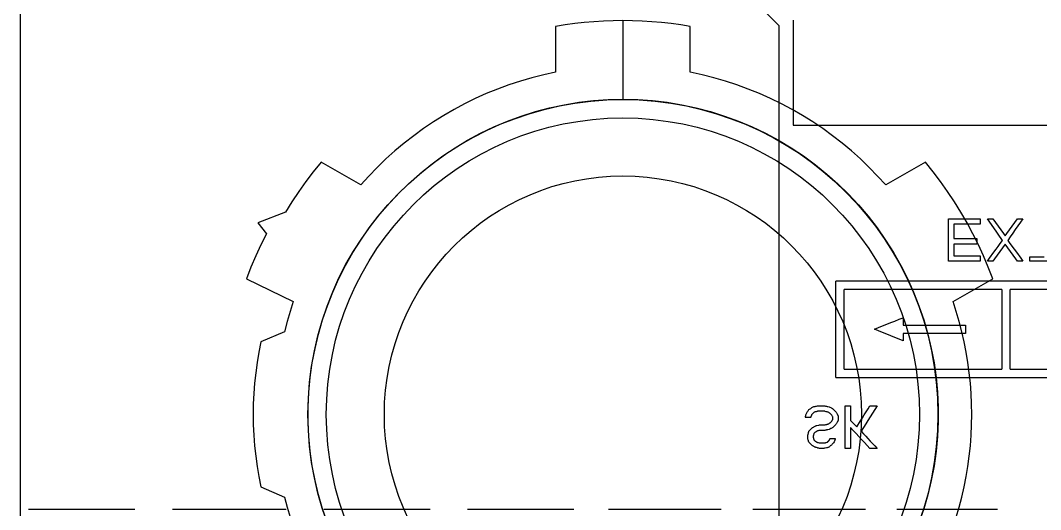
# Model space of a CAD drawing. Extents: x 0 to 144, y 0 to 203.
# Drawn here: x 30.9 to 66.73, y 25.81 to 43 of the extents above; entities that cross this region are included whole.
import ezdxf

# ---------------------------------------------------------------- set-up
doc = ezdxf.new("R2010")
doc.units = 0
doc.layers.add('-15N-THT. THIẾT BỊ ĐÓNG MỞ', color=40, linetype='CONTINUOUS')

# ---------------------------------------------------------------- blocks, each defined once
blk = doc.blocks.new('06 - N - SC VSD CHIẾU TRÊN ATV630U07~55N4')
at = {"layer": '-15N-THT. THIẾT BỊ ĐÓNG MỞ'}
for p, q in [((-41.1, -190.789), (-41.1, -149.422)), ((-14.454, -160.188), (-16.448, -158.194)), ((-21.968, -160.157), (-22.304, -160.211)), ((-21.631, -160.112), (-21.968, -160.157)), ((-21.294, -160.074), (-21.631, -160.112)), ((-20.955, -160.045), (-21.294, -160.074)), ((-20.616, -160.024), (-20.955, -160.045)), ((-20.276, -160.011), (-20.616, -160.024)), ((-19.936, -160.007), (-20.276, -160.011)), ((-19.936, -160.007), (-19.936, -162.767)), ((-19.936, -160.007), (-19.936, -160.007)), ((-19.597, -160.011), (-19.936, -160.007)), ((-19.257, -160.024), (-19.597, -160.011)), ((-18.918, -160.045), (-19.257, -160.024)), ((-18.579, -160.074), (-18.918, -160.045)), ((-18.241, -160.112), (-18.579, -160.074)), ((-17.905, -160.157), (-18.241, -160.112)), ((-17.569, -160.211), (-17.905, -160.157)), ((-13.956, -159.988), (-13.956, -163.677)), ((-22.304, -160.211), (-22.304, -161.821)), ((-22.304, -160.211), (-22.304, -160.211)), ((-17.569, -160.211), (-17.569, -160.211)), ((-17.569, -161.821), (-17.569, -160.211)), ((-14.454, -160.188), (-14.454, -160.188)), ((-14.454, -178.13), (-14.454, -160.188)), ((-22.719, -161.91), (-23.131, -162.013)), ((-22.304, -161.821), (-22.719, -161.91)), ((-22.304, -161.821), (-22.304, -161.821)), ((-17.569, -161.821), (-17.569, -161.821)), ((-17.154, -161.91), (-17.569, -161.821)), ((-16.742, -162.013), (-17.154, -161.91)), ((-23.942, -162.263), (-24.341, -162.409)), ((-23.539, -162.131), (-23.942, -162.263)), ((-23.131, -162.013), (-23.539, -162.131)), ((-16.334, -162.131), (-16.742, -162.013)), ((-15.93, -162.263), (-16.334, -162.131)), ((-15.532, -162.409), (-15.93, -162.263)), ((-24.735, -162.568), (-25.122, -162.741)), ((-24.341, -162.409), (-24.735, -162.568)), ((-15.138, -162.568), (-15.532, -162.409)), ((-14.75, -162.741), (-15.138, -162.568)), ((-25.504, -162.927), (-25.86, -163.127)), ((-25.122, -162.741), (-25.504, -162.927)), ((-22.51, -163.07), (-22.002, -162.961)), ((-22.002, -162.961), (-21.489, -162.876)), ((-21.489, -162.876), (-20.974, -162.816)), ((-20.974, -162.816), (-20.456, -162.779)), ((-20.456, -162.779), (-19.936, -162.767)), ((-19.936, -162.767), (-19.936, -162.767)), ((-19.936, -162.767), (-19.417, -162.779)), ((-19.417, -162.779), (-18.899, -162.816)), ((-18.899, -162.816), (-18.383, -162.876)), ((-18.383, -162.876), (-17.871, -162.961)), ((-17.871, -162.961), (-17.363, -163.07)), ((-14.369, -162.927), (-14.75, -162.741)), ((-13.994, -163.127), (-14.369, -162.927)), ((-26.228, -163.339), (-26.588, -163.564)), ((-25.86, -163.127), (-26.228, -163.339)), ((-23.995, -163.537), (-23.507, -163.358)), ((-23.507, -163.358), (-23.012, -163.203)), ((-23.012, -163.203), (-22.51, -163.07)), ((-17.363, -163.07), (-16.861, -163.203)), ((-16.861, -163.203), (-16.366, -163.358)), ((-16.366, -163.358), (-15.878, -163.537)), ((-13.626, -163.339), (-13.994, -163.127)), ((-13.266, -163.564), (-13.626, -163.339)), ((-26.588, -163.564), (-26.94, -163.801)), ((-24.942, -163.963), (-24.473, -163.739)), ((-24.473, -163.739), (-23.995, -163.537)), ((-19.936, -163.425), (-19.936, -163.425)), ((-15.878, -163.537), (-15.399, -163.739)), ((-15.399, -163.739), (-14.931, -163.963)), ((-13.956, -163.677), (0.996, -163.677)), ((-13.956, -163.677), (-13.956, -163.677)), ((-12.914, -163.801), (-13.266, -163.564)), ((-27.284, -164.051), (-27.619, -164.312)), ((-26.94, -163.801), (-27.284, -164.051)), ((-25.4, -164.208), (-24.942, -163.963)), ((-14.931, -163.963), (-14.473, -164.208)), ((-12.57, -164.051), (-12.914, -163.801)), ((-12.236, -164.312), (-12.57, -164.051)), ((-27.619, -164.312), (-27.945, -164.584)), ((-26.26, -164.762), (-25.827, -164.475)), ((-25.827, -164.475), (-25.4, -164.208)), ((-14.473, -164.208), (-14.027, -164.475)), ((-14.027, -164.475), (-13.595, -164.762)), ((-11.91, -164.584), (-12.236, -164.312)), ((-27.945, -164.584), (-28.261, -164.868)), ((-26.678, -165.069), (-26.26, -164.762)), ((-13.595, -164.762), (-13.176, -165.069)), ((-11.594, -164.868), (-11.91, -164.584)), ((-30.541, -164.977), (-30.813, -165.314)), ((-30.541, -164.977), (-30.541, -164.977)), ((-29.147, -165.782), (-30.541, -164.977)), ((-28.567, -165.162), (-28.862, -165.467)), ((-28.261, -164.868), (-28.567, -165.162)), ((-27.082, -165.396), (-26.678, -165.069)), ((-13.176, -165.069), (-12.772, -165.396)), ((-11.288, -165.162), (-11.594, -164.868)), ((-10.992, -165.467), (-11.288, -165.162)), ((-9.314, -164.977), (-10.707, -165.782)), ((-9.314, -164.977), (-9.314, -164.977)), ((-9.042, -165.314), (-9.314, -164.977)), ((-30.813, -165.314), (-31.074, -165.659)), ((-28.862, -165.467), (-29.147, -165.782)), ((-27.47, -165.741), (-27.082, -165.396)), ((-12.772, -165.396), (-12.384, -165.741)), ((-10.707, -165.782), (-10.992, -165.467)), ((-8.781, -165.659), (-9.042, -165.314)), ((-31.074, -165.659), (-31.324, -166.011)), ((-29.147, -165.782), (-29.147, -165.782)), ((-27.842, -166.104), (-27.47, -165.741)), ((-12.384, -165.741), (-12.013, -166.104)), ((-10.707, -165.782), (-10.707, -165.782)), ((-8.531, -166.011), (-8.781, -165.659)), ((-31.324, -166.011), (-31.563, -166.372)), ((-28.196, -166.484), (-27.842, -166.104)), ((-12.013, -166.104), (-11.658, -166.484)), ((-8.291, -166.372), (-8.531, -166.011)), ((-31.563, -166.372), (-31.791, -166.739)), ((-28.532, -166.88), (-28.196, -166.484)), ((-11.658, -166.484), (-11.323, -166.88)), ((-8.064, -166.739), (-8.291, -166.372)), ((-31.791, -166.739), (-32.758, -167.114)), ((-28.849, -167.291), (-28.532, -166.88)), ((-11.323, -166.88), (-11.006, -167.291)), ((-8.504, -166.966), (-7.383, -166.966)), ((-8.504, -168.461), (-8.504, -166.966)), ((-8.504, -166.966), (-8.504, -166.966)), ((-7.847, -167.114), (-8.064, -166.739)), ((-7.383, -166.966), (-7.383, -167.157)), ((-7.383, -166.966), (-7.383, -166.966)), ((-7.134, -166.966), (-6.947, -166.966)), ((-6.831, -167.402), (-7.134, -166.966)), ((-7.134, -166.966), (-7.134, -166.966)), ((-6.947, -166.966), (-6.573, -167.484)), ((-6.947, -166.966), (-6.947, -166.966)), ((-6.449, -167.484), (-6.075, -166.966)), ((-6.075, -166.966), (-5.888, -166.966)), ((-6.075, -166.966), (-6.075, -166.966)), ((-5.888, -166.966), (-5.976, -167.093)), ((-5.888, -166.966), (-5.888, -166.966)), ((-32.758, -167.114), (-32.461, -167.495)), ((-29.146, -167.717), (-28.849, -167.291)), ((-11.006, -167.291), (-10.708, -167.717)), ((-7.383, -167.157), (-8.317, -167.157)), ((-8.317, -167.157), (-8.317, -167.666)), ((-8.317, -167.157), (-8.317, -167.157)), ((-7.643, -167.495), (-7.847, -167.114)), ((-7.383, -167.157), (-7.383, -167.157)), ((-6.064, -167.22), (-6.153, -167.348)), ((-5.976, -167.093), (-6.064, -167.22)), ((-32.461, -167.495), (-32.653, -167.882)), ((-8.317, -167.666), (-7.508, -167.666)), ((-8.317, -167.666), (-8.317, -167.666)), ((-7.45, -167.882), (-7.643, -167.495)), ((-7.508, -167.666), (-7.508, -167.857)), ((-7.508, -167.666), (-7.508, -167.666)), ((-6.756, -167.511), (-6.831, -167.402)), ((-6.604, -167.729), (-6.756, -167.511)), ((-6.573, -167.484), (-6.511, -167.57)), ((-6.511, -167.57), (-6.449, -167.484)), ((-6.511, -167.57), (-6.511, -167.57)), ((-6.329, -167.602), (-6.417, -167.729)), ((-6.241, -167.475), (-6.329, -167.602)), ((-6.153, -167.348), (-6.241, -167.475)), ((-32.653, -167.882), (-32.834, -168.275)), ((-29.423, -168.156), (-29.146, -167.717)), ((-10.708, -167.717), (-10.431, -168.156)), ((-8.317, -167.857), (-8.317, -168.27)), ((-7.508, -167.857), (-8.317, -167.857)), ((-8.317, -167.857), (-8.317, -167.857)), ((-7.508, -167.857), (-7.508, -167.857)), ((-7.27, -168.275), (-7.45, -167.882)), ((-6.907, -168.148), (-6.831, -168.043)), ((-6.511, -167.857), (-6.885, -168.375)), ((-6.831, -168.043), (-6.756, -167.939)), ((-6.756, -167.939), (-6.68, -167.834)), ((-6.68, -167.834), (-6.604, -167.729)), ((-6.604, -167.729), (-6.604, -167.729)), ((-6.137, -168.375), (-6.511, -167.857)), ((-6.511, -167.857), (-6.511, -167.857)), ((-6.417, -167.729), (-6.342, -167.834)), ((-6.417, -167.729), (-6.417, -167.729)), ((-6.342, -167.834), (-6.19, -168.043)), ((-6.19, -168.043), (-6.115, -168.148)), ((-32.834, -168.275), (-33.002, -168.674)), ((-29.679, -168.608), (-29.423, -168.156)), ((-10.431, -168.156), (-10.175, -168.608)), ((-8.317, -168.27), (-7.383, -168.27)), ((-8.317, -168.27), (-8.317, -168.27)), ((-7.383, -168.27), (-7.383, -168.461)), ((-7.383, -168.27), (-7.383, -168.27)), ((-7.102, -168.674), (-7.27, -168.275)), ((-7.134, -168.461), (-7.058, -168.357)), ((-7.058, -168.357), (-6.907, -168.148)), ((-6.885, -168.375), (-6.947, -168.461)), ((-6.075, -168.461), (-6.137, -168.375)), ((-6.115, -168.148), (-5.963, -168.357)), ((-5.963, -168.357), (-5.888, -168.461)), ((-5.639, -168.302), (-5.14, -168.302)), ((-5.639, -168.461), (-5.639, -168.302)), ((-5.639, -168.302), (-5.639, -168.302)), ((-33.002, -168.674), (-33.157, -169.078)), ((-29.914, -169.071), (-29.679, -168.608)), ((-10.175, -168.608), (-9.94, -169.071)), ((-7.383, -168.461), (-8.504, -168.461)), ((-8.504, -168.461), (-8.504, -168.461)), ((-7.383, -168.461), (-7.383, -168.461)), ((-6.947, -168.461), (-7.134, -168.461)), ((-7.134, -168.461), (-7.134, -168.461)), ((-6.947, -169.078), (-7.102, -168.674)), ((-6.947, -168.461), (-6.947, -168.461)), ((-5.888, -168.461), (-6.075, -168.461)), ((-6.075, -168.461), (-6.075, -168.461)), ((-5.888, -168.461), (-5.888, -168.461)), ((-4.455, -168.461), (-5.639, -168.461)), ((-5.639, -168.461), (-5.639, -168.461)), ((-33.157, -169.078), (-31.514, -169.882)), ((-33.157, -169.078), (-33.157, -169.078)), ((-30.127, -169.545), (-29.914, -169.071)), ((-9.94, -169.071), (-9.728, -169.545)), ((-8.34, -169.882), (-6.947, -169.078)), ((-6.947, -169.078), (-6.947, -169.078)), ((-0.499, -169.159), (-12.46, -169.159)), ((-12.46, -172.548), (-12.46, -169.159)), ((-12.46, -169.159), (-12.46, -169.159)), ((-12.161, -169.458), (-12.161, -169.458)), ((-6.629, -169.458), (-12.161, -169.458)), ((-12.161, -172.249), (-12.161, -169.458)), ((-6.629, -169.458), (-6.629, -169.458)), ((-6.629, -169.458), (-6.629, -172.249)), ((-6.33, -169.458), (-6.33, -169.458)), ((-0.798, -169.458), (-6.33, -169.458)), ((-6.33, -172.249), (-6.33, -169.458)), ((-30.317, -170.028), (-30.127, -169.545)), ((-9.728, -169.545), (-9.537, -170.028)), ((-31.514, -169.882), (-31.628, -170.231)), ((-31.514, -169.882), (-31.514, -169.882)), ((-30.484, -170.52), (-30.317, -170.028)), ((-9.537, -170.028), (-9.37, -170.52)), ((-8.34, -169.882), (-8.34, -169.882)), ((-8.227, -170.231), (-8.34, -169.882)), ((-31.628, -170.231), (-31.73, -170.583)), ((-30.629, -171.019), (-30.484, -170.52)), ((-10.527, -170.62), (-10.382, -170.562)), ((-10.382, -170.562), (-10.238, -170.503)), ((-10.238, -170.503), (-10.093, -170.445)), ((-10.093, -170.445), (-10.093, -170.704)), ((-10.093, -170.445), (-10.093, -170.445)), ((-9.37, -170.52), (-9.226, -171.019)), ((-8.124, -170.583), (-8.227, -170.231)), ((-31.73, -170.583), (-31.823, -170.938)), ((-11.105, -170.853), (-10.96, -170.795)), ((-10.96, -170.912), (-11.105, -170.853)), ((-11.105, -170.853), (-11.105, -170.853)), ((-10.96, -170.795), (-10.816, -170.737)), ((-10.816, -170.97), (-10.96, -170.912)), ((-10.816, -170.737), (-10.671, -170.678)), ((-10.671, -170.678), (-10.527, -170.62)), ((-10.093, -170.704), (-7.9, -170.704)), ((-10.093, -170.704), (-10.093, -170.704)), ((-8.032, -170.938), (-8.124, -170.583)), ((-7.9, -170.704), (-7.9, -171.003)), ((-7.9, -170.704), (-7.9, -170.704)), ((-31.823, -170.938), (-32.655, -171.296)), ((-30.749, -171.524), (-30.629, -171.019)), ((-10.671, -171.029), (-10.816, -170.97)), ((-10.527, -171.087), (-10.671, -171.029)), ((-10.382, -171.145), (-10.527, -171.087)), ((-10.238, -171.204), (-10.382, -171.145)), ((-10.093, -171.262), (-10.238, -171.204)), ((-10.093, -171.003), (-10.093, -171.262)), ((-7.9, -171.003), (-10.093, -171.003)), ((-10.093, -171.003), (-10.093, -171.003)), ((-10.093, -171.262), (-10.093, -171.262)), ((-9.226, -171.019), (-9.105, -171.524)), ((-7.95, -171.296), (-8.032, -170.938)), ((-7.9, -171.003), (-7.9, -171.003)), ((-32.655, -171.296), (-32.726, -171.655)), ((-30.846, -172.034), (-30.749, -171.524)), ((-9.105, -171.524), (-9.008, -172.034)), ((-7.88, -171.655), (-7.95, -171.296)), ((-32.726, -171.655), (-32.786, -172.017)), ((-7.819, -172.017), (-7.88, -171.655)), ((-32.786, -172.017), (-32.835, -172.381)), ((-30.919, -172.548), (-30.846, -172.034)), ((-12.161, -172.249), (-12.161, -172.249)), ((-12.161, -172.249), (-6.629, -172.249)), ((-9.008, -172.034), (-8.936, -172.548)), ((-7.77, -172.381), (-7.819, -172.017)), ((-6.629, -172.249), (-6.629, -172.249)), ((-6.33, -172.249), (-6.33, -172.249)), ((-6.33, -172.249), (-0.798, -172.249)), ((-32.835, -172.381), (-32.874, -172.745)), ((-30.968, -173.065), (-30.919, -172.548)), ((-12.46, -172.548), (-0.499, -172.548)), ((-12.46, -172.548), (-12.46, -172.548)), ((-8.936, -172.548), (-8.887, -173.065)), ((-7.732, -172.745), (-7.77, -172.381)), ((-32.874, -172.745), (-32.901, -173.111)), ((-30.992, -173.584), (-30.968, -173.065)), ((-8.887, -173.065), (-8.863, -173.584)), ((-7.704, -173.111), (-7.732, -172.745)), ((-32.901, -173.111), (-32.918, -173.477)), ((-7.688, -173.477), (-7.704, -173.111)), ((-32.918, -173.477), (-32.923, -173.844)), ((-30.992, -174.104), (-30.992, -173.584)), ((-13.49, -173.816), (-13.476, -173.792)), ((-13.476, -173.792), (-13.463, -173.768)), ((-13.463, -173.768), (-13.449, -173.744)), ((-13.449, -173.744), (-13.435, -173.72)), ((-13.435, -173.72), (-13.421, -173.696)), ((-13.421, -173.696), (-13.407, -173.672)), ((-13.407, -173.672), (-13.385, -173.658)), ((-13.407, -173.672), (-13.407, -173.672)), ((-13.385, -173.658), (-13.363, -173.645)), ((-13.363, -173.645), (-13.341, -173.631)), ((-13.341, -173.631), (-13.318, -173.618)), ((-13.318, -173.618), (-13.296, -173.604)), ((-13.296, -173.604), (-13.274, -173.59)), ((-13.274, -173.59), (-13.252, -173.577)), ((-13.234, -173.781), (-13.261, -173.808)), ((-13.252, -173.577), (-13.229, -173.572)), ((-13.252, -173.577), (-13.252, -173.577)), ((-13.22, -173.768), (-13.234, -173.781)), ((-13.229, -173.572), (-13.207, -173.568)), ((-13.203, -173.763), (-13.22, -173.768)), ((-13.22, -173.768), (-13.22, -173.768)), ((-13.207, -173.568), (-13.185, -173.563)), ((-13.185, -173.758), (-13.203, -173.763)), ((-13.185, -173.563), (-13.163, -173.558)), ((-13.167, -173.754), (-13.185, -173.758)), ((-13.149, -173.749), (-13.167, -173.754)), ((-13.163, -173.558), (-13.14, -173.554)), ((-13.131, -173.745), (-13.149, -173.749)), ((-13.14, -173.554), (-13.096, -173.545)), ((-13.114, -173.74), (-13.131, -173.745)), ((-13.096, -173.736), (-13.114, -173.74)), ((-13.096, -173.545), (-12.847, -173.545)), ((-13.096, -173.545), (-13.096, -173.545)), ((-12.847, -173.736), (-13.096, -173.736)), ((-13.096, -173.736), (-13.096, -173.736)), ((-12.847, -173.545), (-12.824, -173.549)), ((-12.847, -173.545), (-12.847, -173.545)), ((-12.829, -173.74), (-12.847, -173.736)), ((-12.847, -173.736), (-12.847, -173.736)), ((-12.793, -173.749), (-12.829, -173.74)), ((-12.824, -173.549), (-12.802, -173.554)), ((-12.802, -173.554), (-12.78, -173.558)), ((-12.775, -173.754), (-12.793, -173.749)), ((-12.78, -173.558), (-12.758, -173.563)), ((-12.758, -173.758), (-12.775, -173.754)), ((-12.758, -173.563), (-12.735, -173.568)), ((-12.74, -173.763), (-12.758, -173.758)), ((-12.722, -173.768), (-12.74, -173.763)), ((-12.735, -173.568), (-12.691, -173.577)), ((-12.709, -173.777), (-12.722, -173.768)), ((-12.722, -173.768), (-12.722, -173.768)), ((-12.695, -173.786), (-12.709, -173.777)), ((-12.682, -173.795), (-12.695, -173.786)), ((-12.691, -173.577), (-12.673, -173.586)), ((-12.691, -173.577), (-12.691, -173.577)), ((-12.673, -173.586), (-12.638, -173.604)), ((-12.638, -173.604), (-12.62, -173.613)), ((-12.62, -173.613), (-12.602, -173.622)), ((-12.602, -173.622), (-12.584, -173.631)), ((-12.584, -173.631), (-12.566, -173.64)), ((-12.566, -173.64), (-12.549, -173.658)), ((-12.566, -173.64), (-12.566, -173.64)), ((-12.549, -173.658), (-12.513, -173.695)), ((-12.513, -173.695), (-12.495, -173.713)), ((-12.495, -173.713), (-12.477, -173.731)), ((-12.477, -173.731), (-12.46, -173.749)), ((-12.46, -173.749), (-12.442, -173.768)), ((-12.442, -173.768), (-12.433, -173.786)), ((-12.442, -173.768), (-12.442, -173.768)), ((-12.433, -173.786), (-12.424, -173.804)), ((-12.13, -173.545), (-11.943, -173.545)), ((-12.13, -175.04), (-12.13, -173.545)), ((-12.13, -173.545), (-12.13, -173.545)), ((-11.943, -173.545), (-11.943, -174.054)), ((-11.943, -173.545), (-11.943, -173.545)), ((-11.458, -173.858), (-11.392, -173.754)), ((-11.392, -173.754), (-11.325, -173.649)), ((-11.325, -173.649), (-11.258, -173.545)), ((-11.258, -173.545), (-11.009, -173.545)), ((-11.258, -173.545), (-11.258, -173.545)), ((-11.089, -173.672), (-11.169, -173.799)), ((-11.009, -173.545), (-11.089, -173.672)), ((-11.009, -173.545), (-11.009, -173.545)), ((-8.863, -173.584), (-8.863, -174.104)), ((-7.682, -173.844), (-7.688, -173.477)), ((-32.923, -173.844), (-32.923, -173.844)), ((-32.923, -173.844), (-32.918, -174.211)), ((-30.968, -174.622), (-30.992, -174.104)), ((-30.983, -173.844), (-30.983, -173.844)), ((-28.299, -173.844), (-28.299, -173.844)), ((-13.53, -173.958), (-13.526, -173.941)), ((-13.503, -173.958), (-13.53, -173.958)), ((-13.53, -173.958), (-13.53, -173.958)), ((-13.526, -173.941), (-13.519, -173.907)), ((-13.519, -173.907), (-13.515, -173.89)), ((-13.515, -173.89), (-13.511, -173.874)), ((-13.511, -173.874), (-13.508, -173.857)), ((-13.508, -173.857), (-13.504, -173.84)), ((-13.504, -173.84), (-13.49, -173.816)), ((-13.504, -173.84), (-13.504, -173.84)), ((-13.477, -173.958), (-13.503, -173.958)), ((-13.451, -173.958), (-13.477, -173.958)), ((-13.424, -173.958), (-13.451, -173.958)), ((-13.398, -173.958), (-13.424, -173.958)), ((-13.371, -173.958), (-13.398, -173.958)), ((-13.345, -173.958), (-13.371, -173.958)), ((-13.341, -173.945), (-13.345, -173.958)), ((-13.345, -173.958), (-13.345, -173.958)), ((-13.332, -173.917), (-13.341, -173.945)), ((-13.327, -173.904), (-13.332, -173.917)), ((-13.323, -173.89), (-13.327, -173.904)), ((-13.318, -173.877), (-13.323, -173.89)), ((-13.314, -173.863), (-13.318, -173.877)), ((-13.301, -173.849), (-13.314, -173.863)), ((-13.314, -173.863), (-13.314, -173.863)), ((-13.287, -173.836), (-13.301, -173.849)), ((-13.274, -173.822), (-13.287, -173.836)), ((-13.261, -173.808), (-13.274, -173.822)), ((-12.669, -173.804), (-12.682, -173.795)), ((-12.682, -174.154), (-12.669, -174.145)), ((-12.655, -173.813), (-12.669, -173.804)), ((-12.669, -174.145), (-12.655, -174.136)), ((-12.642, -173.822), (-12.655, -173.813)), ((-12.655, -174.136), (-12.642, -174.127)), ((-12.629, -173.831), (-12.642, -173.822)), ((-12.642, -174.127), (-12.629, -174.117)), ((-12.62, -173.845), (-12.629, -173.831)), ((-12.629, -173.831), (-12.629, -173.831)), ((-12.629, -174.117), (-12.62, -174.104)), ((-12.629, -174.117), (-12.629, -174.117)), ((-12.611, -173.858), (-12.62, -173.845)), ((-12.62, -174.104), (-12.611, -174.09)), ((-12.602, -173.872), (-12.611, -173.858)), ((-12.611, -174.09), (-12.602, -174.077)), ((-12.584, -173.899), (-12.602, -173.872)), ((-12.602, -174.077), (-12.584, -174.049)), ((-12.575, -173.913), (-12.584, -173.899)), ((-12.584, -174.049), (-12.575, -174.036)), ((-12.566, -173.927), (-12.575, -173.913)), ((-12.575, -174.036), (-12.566, -174.022)), ((-12.566, -174.022), (-12.566, -173.927)), ((-12.566, -173.927), (-12.566, -173.927)), ((-12.566, -174.022), (-12.566, -174.022)), ((-12.424, -174.145), (-12.433, -174.163)), ((-12.424, -173.804), (-12.415, -173.822)), ((-12.415, -174.127), (-12.424, -174.145)), ((-12.415, -173.822), (-12.388, -173.877)), ((-12.388, -174.072), (-12.415, -174.127)), ((-12.388, -173.877), (-12.379, -173.895)), ((-12.379, -174.054), (-12.388, -174.072)), ((-12.379, -173.895), (-12.379, -174.054)), ((-12.379, -173.895), (-12.379, -173.895)), ((-12.379, -174.054), (-12.379, -174.054)), ((-11.943, -174.054), (-11.907, -174.091)), ((-11.943, -174.054), (-11.943, -174.054)), ((-11.907, -174.091), (-11.871, -174.128)), ((-11.871, -174.128), (-11.834, -174.165)), ((-11.725, -174.277), (-11.592, -174.067)), ((-11.592, -174.067), (-11.525, -173.963)), ((-11.556, -173.844), (-11.556, -173.844)), ((-11.525, -173.963), (-11.458, -173.858)), ((-11.329, -174.054), (-11.409, -174.181)), ((-11.249, -173.927), (-11.329, -174.054)), ((-11.169, -173.799), (-11.249, -173.927)), ((-8.863, -174.104), (-8.887, -174.622)), ((-8.872, -173.844), (-8.872, -173.844)), ((-7.688, -174.211), (-7.682, -173.844)), ((-7.682, -173.844), (-7.682, -173.844)), ((-32.918, -174.211), (-32.901, -174.577)), ((-13.434, -174.545), (-13.421, -174.49)), ((-13.421, -174.49), (-13.416, -174.472)), ((-13.416, -174.472), (-13.412, -174.454)), ((-13.412, -174.454), (-13.407, -174.436)), ((-13.407, -174.436), (-13.39, -174.417)), ((-13.407, -174.436), (-13.407, -174.436)), ((-13.39, -174.417), (-13.354, -174.381)), ((-13.354, -174.381), (-13.336, -174.363)), ((-13.336, -174.363), (-13.318, -174.345)), ((-13.318, -174.345), (-13.301, -174.326)), ((-13.301, -174.326), (-13.283, -174.308)), ((-13.283, -174.308), (-13.264, -174.299)), ((-13.283, -174.308), (-13.283, -174.308)), ((-13.264, -174.299), (-13.245, -174.289)), ((-13.245, -174.289), (-13.226, -174.28)), ((-13.226, -174.28), (-13.206, -174.27)), ((-13.22, -174.499), (-13.225, -174.513)), ((-13.207, -174.49), (-13.22, -174.499)), ((-13.22, -174.499), (-13.22, -174.499)), ((-13.194, -174.481), (-13.207, -174.49)), ((-13.206, -174.27), (-13.187, -174.261)), ((-13.18, -174.472), (-13.194, -174.481)), ((-13.187, -174.261), (-13.168, -174.251)), ((-13.167, -174.463), (-13.18, -174.472)), ((-13.168, -174.251), (-13.149, -174.241)), ((-13.154, -174.454), (-13.167, -174.463)), ((-13.14, -174.445), (-13.154, -174.454)), ((-13.149, -174.241), (-13.133, -174.237)), ((-13.149, -174.241), (-13.149, -174.241)), ((-13.127, -174.436), (-13.14, -174.445)), ((-13.133, -174.237), (-13.067, -174.221)), ((-13.114, -174.431), (-13.127, -174.436)), ((-13.127, -174.436), (-13.127, -174.436)), ((-13.1, -174.426), (-13.114, -174.431)), ((-13.087, -174.422), (-13.1, -174.426)), ((-13.074, -174.417), (-13.087, -174.422)), ((-13.06, -174.413), (-13.074, -174.417)), ((-13.067, -174.221), (-13.05, -174.217)), ((-13.047, -174.408), (-13.06, -174.413)), ((-13.05, -174.217), (-13.034, -174.213)), ((-13.034, -174.404), (-13.047, -174.408)), ((-13.034, -174.213), (-12.98, -174.213)), ((-13.034, -174.213), (-13.034, -174.213)), ((-12.847, -174.404), (-13.034, -174.404)), ((-13.034, -174.404), (-13.034, -174.404)), ((-12.98, -174.213), (-12.954, -174.213)), ((-12.954, -174.213), (-12.9, -174.213)), ((-12.9, -174.213), (-12.873, -174.213)), ((-12.873, -174.213), (-12.847, -174.213)), ((-12.847, -174.213), (-12.829, -174.208)), ((-12.847, -174.213), (-12.847, -174.213)), ((-12.824, -174.399), (-12.847, -174.404)), ((-12.847, -174.404), (-12.847, -174.404)), ((-12.829, -174.208), (-12.811, -174.204)), ((-12.802, -174.395), (-12.824, -174.399)), ((-12.811, -174.204), (-12.793, -174.199)), ((-12.78, -174.39), (-12.802, -174.395)), ((-12.793, -174.199), (-12.775, -174.195)), ((-12.758, -174.386), (-12.78, -174.39)), ((-12.775, -174.195), (-12.758, -174.19)), ((-12.758, -174.19), (-12.74, -174.186)), ((-12.735, -174.381), (-12.758, -174.386)), ((-12.74, -174.186), (-12.722, -174.181)), ((-12.691, -174.372), (-12.735, -174.381)), ((-12.722, -174.181), (-12.709, -174.172)), ((-12.722, -174.181), (-12.722, -174.181)), ((-12.709, -174.172), (-12.695, -174.163)), ((-12.695, -174.163), (-12.682, -174.154)), ((-12.673, -174.363), (-12.691, -174.372)), ((-12.691, -174.372), (-12.691, -174.372)), ((-12.638, -174.345), (-12.673, -174.363)), ((-12.62, -174.336), (-12.638, -174.345)), ((-12.602, -174.326), (-12.62, -174.336)), ((-12.584, -174.317), (-12.602, -174.326)), ((-12.566, -174.308), (-12.584, -174.317)), ((-12.549, -174.29), (-12.566, -174.308)), ((-12.566, -174.308), (-12.566, -174.308)), ((-12.531, -174.272), (-12.549, -174.29)), ((-12.513, -174.254), (-12.531, -174.272)), ((-12.495, -174.236), (-12.513, -174.254)), ((-12.477, -174.217), (-12.495, -174.236)), ((-12.46, -174.199), (-12.477, -174.217)), ((-12.442, -174.181), (-12.46, -174.199)), ((-12.433, -174.163), (-12.442, -174.181)), ((-12.442, -174.181), (-12.442, -174.181)), ((-11.943, -174.308), (-11.943, -175.04)), ((-11.845, -174.413), (-11.943, -174.308)), ((-11.943, -174.308), (-11.943, -174.308)), ((-11.748, -174.517), (-11.845, -174.413)), ((-11.834, -174.165), (-11.798, -174.202)), ((-11.798, -174.202), (-11.762, -174.239)), ((-11.762, -174.239), (-11.725, -174.277)), ((-11.725, -174.277), (-11.725, -174.277)), ((-11.489, -174.308), (-11.57, -174.436)), ((-11.57, -174.436), (-11.489, -174.522)), ((-11.57, -174.436), (-11.57, -174.436)), ((-11.409, -174.181), (-11.489, -174.308)), ((-7.704, -174.577), (-7.688, -174.211)), ((-32.901, -174.577), (-32.874, -174.943)), ((-30.919, -175.139), (-30.968, -174.622)), ((-13.439, -174.563), (-13.434, -174.545)), ((-13.439, -174.69), (-13.439, -174.563)), ((-13.439, -174.563), (-13.439, -174.563)), ((-13.425, -174.745), (-13.439, -174.69)), ((-13.439, -174.69), (-13.439, -174.69)), ((-13.421, -174.763), (-13.425, -174.745)), ((-13.416, -174.781), (-13.421, -174.763)), ((-13.407, -174.817), (-13.416, -174.781)), ((-13.39, -174.835), (-13.407, -174.817)), ((-13.407, -174.817), (-13.407, -174.817)), ((-13.372, -174.854), (-13.39, -174.835)), ((-13.354, -174.872), (-13.372, -174.854)), ((-13.247, -174.581), (-13.252, -174.595)), ((-13.252, -174.595), (-13.252, -174.658)), ((-13.252, -174.595), (-13.252, -174.595)), ((-13.252, -174.658), (-13.247, -174.672)), ((-13.252, -174.658), (-13.252, -174.658)), ((-13.243, -174.567), (-13.247, -174.581)), ((-13.247, -174.672), (-13.238, -174.699)), ((-13.234, -174.54), (-13.243, -174.567)), ((-13.238, -174.699), (-13.234, -174.713)), ((-13.229, -174.526), (-13.234, -174.54)), ((-13.234, -174.713), (-13.229, -174.726)), ((-13.225, -174.513), (-13.229, -174.526)), ((-13.229, -174.726), (-13.225, -174.74)), ((-13.225, -174.74), (-13.22, -174.754)), ((-13.22, -174.754), (-13.207, -174.763)), ((-13.22, -174.754), (-13.22, -174.754)), ((-13.207, -174.763), (-13.194, -174.772)), ((-13.194, -174.772), (-13.18, -174.781)), ((-13.18, -174.781), (-13.167, -174.79)), ((-13.167, -174.79), (-13.14, -174.808)), ((-13.14, -174.808), (-13.127, -174.817)), ((-13.127, -174.817), (-13.114, -174.822)), ((-13.127, -174.817), (-13.127, -174.817)), ((-13.114, -174.822), (-13.1, -174.826)), ((-13.1, -174.826), (-13.087, -174.831)), ((-13.087, -174.831), (-13.074, -174.835)), ((-13.074, -174.835), (-13.047, -174.845)), ((-13.047, -174.845), (-13.034, -174.849)), ((-13.034, -174.849), (-12.847, -174.849)), ((-13.034, -174.849), (-13.034, -174.849)), ((-12.847, -174.849), (-12.833, -174.845)), ((-12.847, -174.849), (-12.847, -174.849)), ((-12.833, -174.845), (-12.82, -174.84)), ((-12.82, -174.84), (-12.807, -174.835)), ((-12.807, -174.835), (-12.793, -174.831)), ((-12.793, -174.831), (-12.767, -174.822)), ((-12.767, -174.822), (-12.753, -174.817)), ((-12.753, -174.817), (-12.744, -174.808)), ((-12.753, -174.817), (-12.753, -174.817)), ((-12.744, -174.808), (-12.735, -174.799)), ((-12.735, -174.799), (-12.727, -174.79)), ((-12.727, -174.79), (-12.718, -174.781)), ((-12.718, -174.781), (-12.709, -174.772)), ((-12.709, -174.772), (-12.7, -174.763)), ((-12.7, -174.763), (-12.691, -174.754)), ((-12.691, -174.754), (-12.686, -174.745)), ((-12.691, -174.754), (-12.691, -174.754)), ((-12.686, -174.745), (-12.682, -174.736)), ((-12.682, -174.736), (-12.678, -174.726)), ((-12.678, -174.726), (-12.673, -174.717)), ((-12.673, -174.717), (-12.669, -174.708)), ((-12.669, -174.708), (-12.664, -174.699)), ((-12.664, -174.699), (-12.66, -174.69)), ((-12.66, -174.69), (-12.473, -174.69)), ((-12.66, -174.69), (-12.66, -174.69)), ((-12.557, -174.858), (-12.571, -174.876)), ((-12.544, -174.84), (-12.557, -174.858)), ((-12.517, -174.804), (-12.544, -174.84)), ((-12.504, -174.786), (-12.517, -174.804)), ((-12.5, -174.772), (-12.504, -174.786)), ((-12.504, -174.786), (-12.504, -174.786)), ((-12.495, -174.758), (-12.5, -174.772)), ((-12.491, -174.745), (-12.495, -174.758)), ((-12.482, -174.717), (-12.491, -174.745)), ((-12.477, -174.704), (-12.482, -174.717)), ((-12.473, -174.69), (-12.477, -174.704)), ((-12.473, -174.69), (-12.473, -174.69)), ((-11.552, -174.726), (-11.748, -174.517)), ((-11.454, -174.831), (-11.552, -174.726)), ((-11.489, -174.522), (-11.409, -174.608)), ((-11.258, -175.04), (-11.454, -174.831)), ((-11.409, -174.608), (-11.329, -174.695)), ((-11.329, -174.695), (-11.249, -174.781)), ((-11.249, -174.781), (-11.169, -174.867)), ((-11.169, -174.867), (-11.089, -174.954)), ((-8.887, -174.622), (-8.936, -175.139)), ((-7.732, -174.943), (-7.704, -174.577)), ((-32.874, -174.943), (-32.835, -175.307)), ((-30.846, -175.654), (-30.919, -175.139)), ((-13.336, -174.89), (-13.354, -174.872)), ((-13.318, -174.908), (-13.336, -174.89)), ((-13.301, -174.926), (-13.318, -174.908)), ((-13.283, -174.945), (-13.301, -174.926)), ((-13.265, -174.954), (-13.283, -174.945)), ((-13.283, -174.945), (-13.283, -174.945)), ((-13.247, -174.963), (-13.265, -174.954)), ((-13.229, -174.972), (-13.247, -174.963)), ((-13.212, -174.981), (-13.229, -174.972)), ((-13.194, -174.99), (-13.212, -174.981)), ((-13.176, -174.999), (-13.194, -174.99)), ((-13.158, -175.008), (-13.176, -174.999)), ((-13.14, -175.013), (-13.158, -175.008)), ((-13.158, -175.008), (-13.158, -175.008)), ((-13.105, -175.022), (-13.14, -175.013)), ((-13.087, -175.026), (-13.105, -175.022)), ((-13.069, -175.031), (-13.087, -175.026)), ((-13.051, -175.035), (-13.069, -175.031)), ((-13.034, -175.04), (-13.051, -175.035)), ((-12.878, -175.04), (-13.034, -175.04)), ((-13.034, -175.04), (-13.034, -175.04)), ((-12.856, -175.035), (-12.878, -175.04)), ((-12.878, -175.04), (-12.878, -175.04)), ((-12.833, -175.031), (-12.856, -175.035)), ((-12.789, -175.022), (-12.833, -175.031)), ((-12.767, -175.017), (-12.789, -175.022)), ((-12.744, -175.013), (-12.767, -175.017)), ((-12.722, -175.008), (-12.744, -175.013)), ((-12.704, -174.995), (-12.722, -175.008)), ((-12.722, -175.008), (-12.722, -175.008)), ((-12.686, -174.981), (-12.704, -174.995)), ((-12.669, -174.967), (-12.686, -174.981)), ((-12.651, -174.954), (-12.669, -174.967)), ((-12.633, -174.94), (-12.651, -174.954)), ((-12.615, -174.926), (-12.633, -174.94)), ((-12.597, -174.913), (-12.615, -174.926)), ((-12.584, -174.895), (-12.597, -174.913)), ((-12.597, -174.913), (-12.597, -174.913)), ((-12.571, -174.876), (-12.584, -174.895)), ((-11.943, -175.04), (-12.13, -175.04)), ((-12.13, -175.04), (-12.13, -175.04)), ((-11.943, -175.04), (-11.943, -175.04)), ((-11.009, -175.04), (-11.258, -175.04)), ((-11.258, -175.04), (-11.258, -175.04)), ((-11.089, -174.954), (-11.009, -175.04)), ((-11.009, -175.04), (-11.009, -175.04)), ((-8.936, -175.139), (-9.008, -175.654)), ((-7.77, -175.307), (-7.732, -174.943)), ((-32.835, -175.307), (-32.786, -175.671)), ((-7.819, -175.671), (-7.77, -175.307)), ((-32.786, -175.671), (-32.726, -176.032)), ((-30.749, -176.164), (-30.846, -175.654)), ((-9.008, -175.654), (-9.105, -176.164)), ((-7.88, -176.032), (-7.819, -175.671)), ((-32.726, -176.032), (-32.655, -176.392)), ((-30.629, -176.669), (-30.749, -176.164)), ((-9.105, -176.164), (-9.226, -176.669)), ((-7.95, -176.392), (-7.88, -176.032)), ((-32.655, -176.392), (-31.823, -176.75)), ((-8.032, -176.75), (-7.95, -176.392)), ((-31.823, -176.75), (-31.73, -177.105)), ((-30.484, -177.168), (-30.629, -176.669)), ((-9.226, -176.669), (-9.37, -177.168)), ((-8.124, -177.105), (-8.032, -176.75)), ((-37.078, -177.19), (-40.816, -177.19)), ((-31.765, -177.19), (-35.752, -177.19)), ((-31.73, -177.105), (-31.628, -177.457)), ((-30.317, -177.659), (-30.484, -177.168)), ((-26.701, -177.19), (-30.439, -177.19)), ((-21.656, -177.19), (-25.394, -177.19)), ((-16.48, -177.19), (-20.442, -177.19)), ((-11.416, -177.19), (-15.378, -177.19)), ((-6.78, -177.19), (-10.315, -177.19)), ((-9.37, -177.168), (-9.537, -177.659)), ((-8.227, -177.457), (-8.124, -177.105))]:
    blk.add_line(p, q, dxfattribs=at)
for radius in [11.064, 10.418, 8.38]:
    blk.add_circle((-19.936, -173.844), radius, dxfattribs=at)

msp = doc.modelspace()

# ---------------------------------------------------------------- block references
msp.add_blockref('06 - N - SC VSD CHIẾU TRÊN ATV630U07~55N4', (72, 203))

doc.saveas('drawing.dxf')
